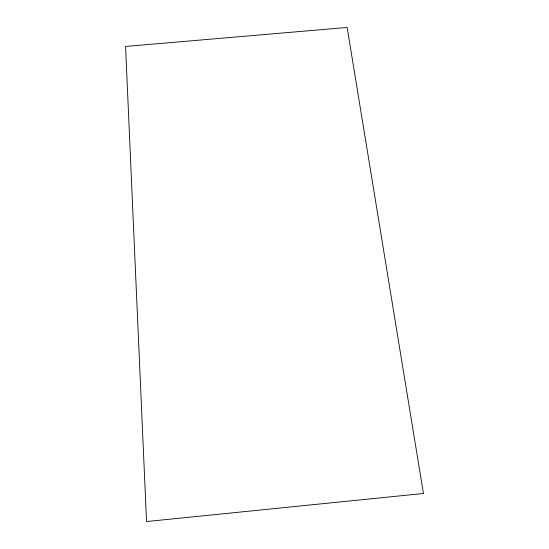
<?xml version="1.0" encoding="UTF-8"?>
<svg xmlns="http://www.w3.org/2000/svg" width="549" height="549" viewBox="0 0 549 549"><rect width="100%" height="100%" fill="white"/><g stroke="black" fill="none" stroke-linecap="round" stroke-linejoin="round"><path stroke-width="0.82" d="M423.437 493.489L146.535 521.55L125.563 46.459L347.14 27.45L423.437 493.489"/></g></svg>
